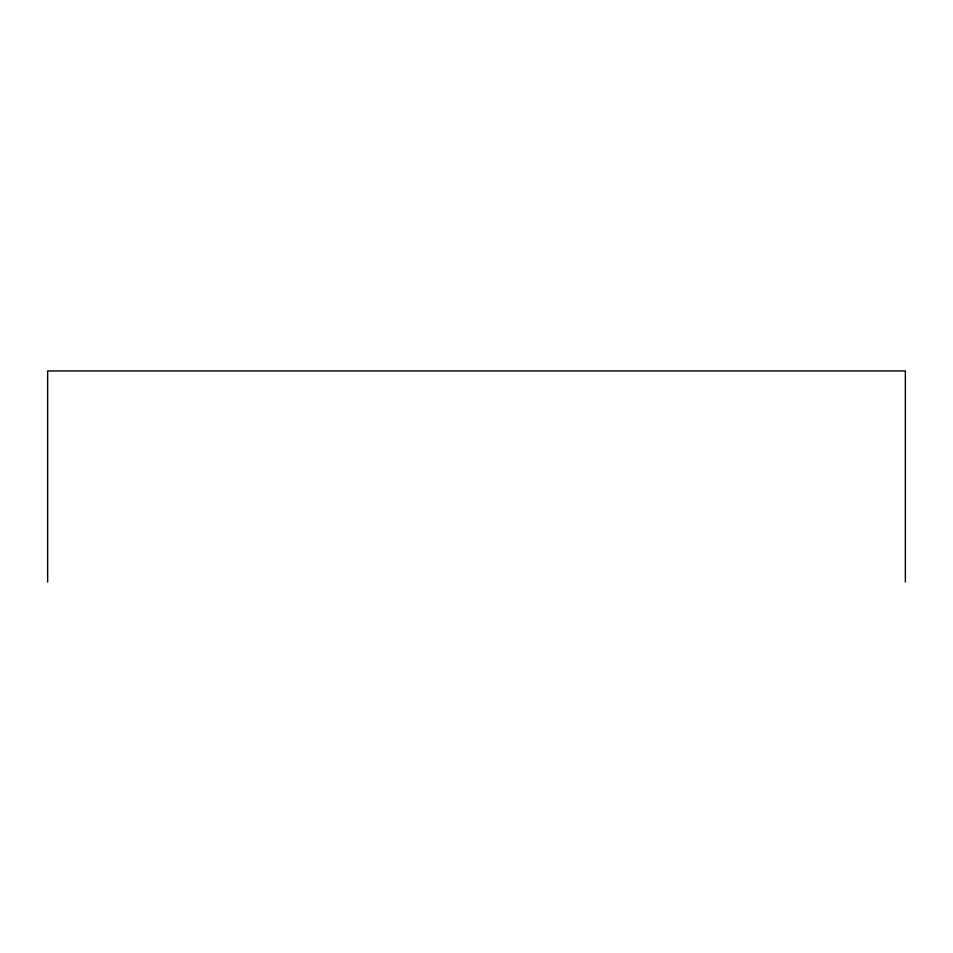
<?xml version="1.0" encoding="UTF-8"?>
<svg xmlns="http://www.w3.org/2000/svg" width="953" height="953" viewBox="0 0 953 953"><rect width="100%" height="100%" fill="white"/><g stroke="black" fill="none" stroke-linecap="round" stroke-linejoin="round"><path stroke-width="1.43" d="M905.35 582.045L905.35 370.955L47.65 370.955L47.65 582.045"/></g></svg>
